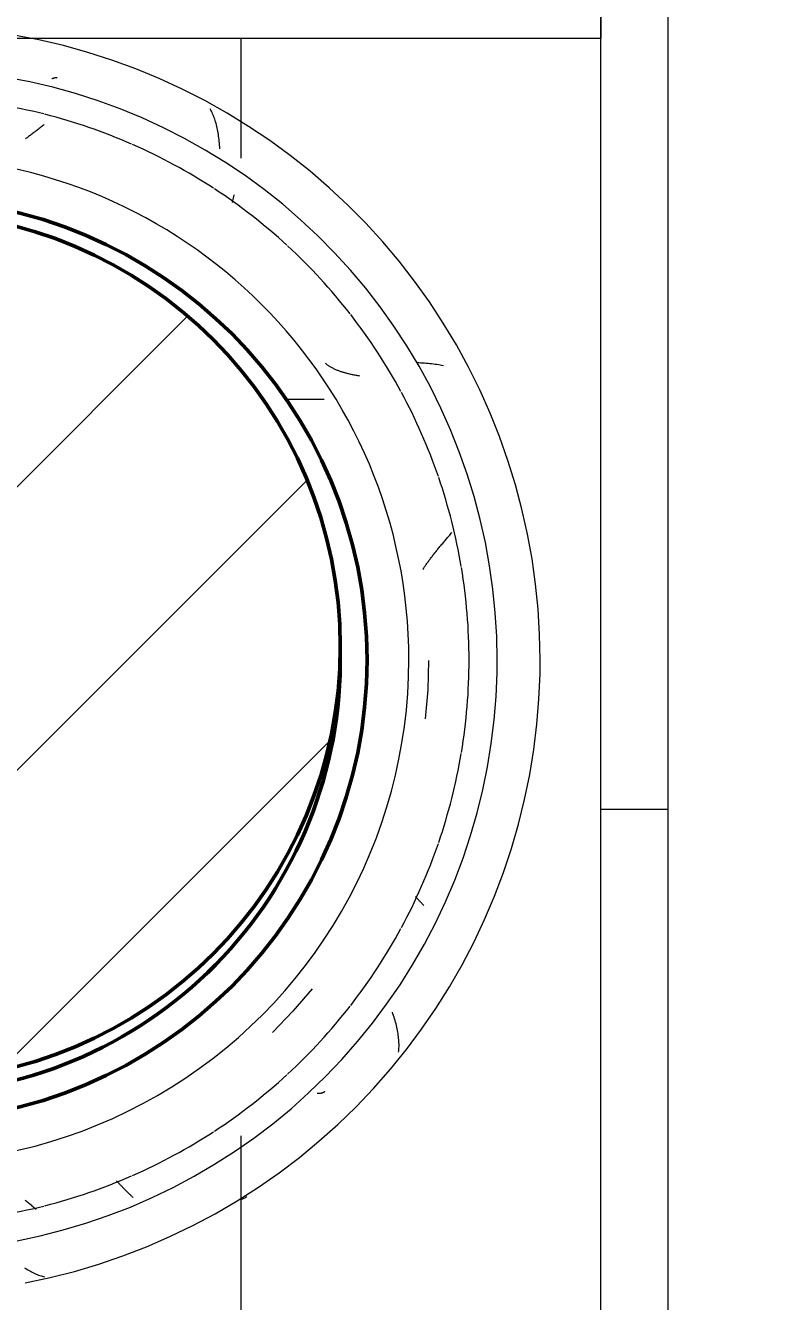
# Model space of a CAD drawing. Header units: millimetres. Extents: x -9358 to 257996, y -67499 to 9117.
# Drawn here: x 51739 to 52309, y -35973 to -35018 of the extents above; entities that cross this region are included whole.
import ezdxf
from ezdxf import colors
from ezdxf.entities.mleader import LeaderData, LeaderLine
from ezdxf.math import Vec2, Vec3

# ---------------------------------------------------------------- set-up
doc = ezdxf.new("R2010")
doc.units = ezdxf.units.MM
doc.header["$LTSCALE"] = 1000
for name, color, linetype, lineweight in [('A-COL-RFC', 8, 'Continuous', 18), ('A-COL-RFC-1', 8, 'Continuous', 9), ('A-COL-RFC-2', 8, 'Continuous', 50), ('A-WAL-CMU', 8, 'Continuous', 50), ('A-WAL-LOW-20', 8, 'Continuous', 18), ('A-WAL-PAT-1', 8, 'Continuous', 9)]:
    doc.layers.add(name, color=color, linetype=linetype, lineweight=lineweight)
doc.layers.add('CCTVNET', color=6, linetype='Continuous')
doc.styles.add('ELEC', font='romant.shx', dxfattribs={"width": 0.8, "oblique": 15, "height": 0.18})

# ---------------------------------------------------------------- blocks, each defined once
blk = doc.blocks.new('Concrete-Round-Column - 650-V36-01-Ground Floor Furniture Plan')
at = {"layer": 'A-COL-RFC-1'}
h = blk.add_hatch(dxfattribs=at)
h.set_pattern_fill('FP_75', color=256, style=0, pattern_type=2)
h.set_pattern_definition([(315, (36295, 51650), (106.066, 106.066), [])])
h.paths.add_polyline_path([(-325, 0), (-318.76, -63.4), (-300.26, -124.37), (-270.23, -180.56), (-229.81, -229.81), (-180.56, -270.23), (-124.37, -300.26), (-63.4, -318.76), (0, -325), (63.4, -318.76), (124.37, -300.26), (180.56, -270.23), (229.81, -229.81), (270.23, -180.56), (300.26, -124.37), (318.76, -63.4), (325, 0), (318.76, 63.4), (300.26, 124.37), (270.23, 180.56), (229.81, 229.81), (180.56, 270.23), (124.37, 300.26), (63.4, 318.76), (0, 325), (-63.4, 318.76), (-124.37, 300.26), (-180.56, 270.23), (-229.81, 229.81), (-270.23, 180.56), (-300.26, 124.37), (-318.76, 63.4), (-321.88, 31.69)], flags=0)
at = {"layer": 'A-COL-RFC-2'}
blk.add_arc((0, 0), 325, 0, 180, dxfattribs=at)
blk = doc.blocks.new('Walls 213 - Walls 13-1778885-01-Ground Floor Furniture Plan')
at = {"layer": 'A-WAL-PAT-1'}
h = blk.add_hatch(dxfattribs=at)
h.set_pattern_fill('FP_147', color=256, style=0, pattern_type=2)
h.set_pattern_definition([(90, (34450, -16900), (-900, 6e-14), [700, -700]), (90, (34000, -17600), (-1800, 1e-13), [700, -700]), (0, (34000, -17600), (0, 700), [])])
h.paths.add_polyline_path([(34730, -17970), (34730, -18970), (36620, -18970), (36620, -17970), (34770, -17970)], flags=0)
h.paths.add_polyline_path([(34760, -18450), (34766.07, -18376.76), (34785.8, -18301.67), (34813.63, -18238.2), (34853.83, -18176.68), (34903.61, -18122.6), (34962.55, -18076.95), (35026.25, -18042.48), (35100.67, -18017.8), (35172.04, -18006.52), (35241.75, -18006.52), (35314.24, -18018.62), (35383.75, -18042.48), (35448.39, -18077.46), (35506.39, -18122.6), (35557.38, -18178.54), (35596.37, -18238.2), (35625.89, -18305.51), (35644.2, -18380.05), (35650, -18450), (35643.93, -18523.24), (35624.2, -18598.33), (35594.07, -18665.31), (35556.17, -18723.32), (35505.26, -18778.28), (35448.39, -18822.54), (35383.75, -18857.52), (35309.33, -18882.2), (35240.1, -18893.48), (35168.25, -18893.48), (35095.76, -18881.38), (35024.28, -18856.46), (34957.45, -18819.3), (34901.18, -18774.76), (34852.62, -18721.46), (34813.63, -18661.8), (34784.11, -18594.49), (34765.8, -18519.95), (34760.71, -18458.55)], flags=0)
h.paths.add_polyline_path([(35720, -18450), (35726.07, -18376.76), (35745.8, -18301.67), (35773.63, -18238.2), (35813.83, -18176.68), (35867.16, -18119.84), (35923.95, -18076.19), (35991.18, -18040.79), (36060.67, -18017.8), (36129.9, -18006.52), (36201.75, -18006.52), (36274.24, -18018.62), (36343.75, -18042.48), (36408.39, -18077.46), (36466.39, -18122.6), (36516.17, -18176.68), (36556.37, -18238.2), (36585.89, -18305.51), (36604.2, -18380.05), (36610, -18450), (36603.93, -18523.24), (36584.2, -18598.33), (36556.37, -18661.8), (36513.33, -18726.41), (36466.39, -18777.4), (36402.83, -18825.55), (36343.75, -18857.52), (36269.33, -18882.2), (36200.1, -18893.48), (36128.25, -18893.48), (36055.76, -18881.38), (35986.25, -18857.52), (35917.45, -18819.3), (35861.4, -18775), (35813.83, -18723.32), (35773.63, -18661.8), (35744.11, -18594.49), (35725.8, -18519.95)], flags=0)
at = {"layer": 'A-WAL-LOW-20'}
for p, q in [((36620, -18970), (36620, -17970)), ((34730, -18970), (36620, -18970))]:
    blk.add_line(p, q, dxfattribs=at)
blk = doc.blocks.new('Walls 217 - Walls 6-1778925-01-Ground Floor Furniture Plan')
at = {"layer": 'A-WAL-PAT-1'}
h = blk.add_hatch(dxfattribs=at)
h.set_pattern_fill('FP_149', color=256, style=0, pattern_type=2)
h.set_pattern_definition([(270, (35494.6, -19670), (900, 6e-14), [700, -700]), (270, (35944.6, -18970), (1800, 1e-13), [700, -700]), (180, (35944.6, -18970), (-9e-14, -700), [])])
h.paths.add_polyline_path([(34730, -18970), (34730, -19020), (36670, -19020), (36670, -18970), (35007.25, -18970)], flags=0)
at = {"layer": 'A-WAL-LOW-20'}
for p, q in [((34730, -18970), (36670, -18970)), ((36670, -19020), (34730, -19020))]:
    blk.add_line(p, q, dxfattribs=at)
blk = doc.blocks.new('Walls 218 - Walls 6-1778942-01-Ground Floor Furniture Plan')
at = {"layer": 'A-WAL-PAT-1'}
h = blk.add_hatch(dxfattribs=at)
h.set_pattern_fill('FP_150', color=256, style=0, pattern_type=2)
h.set_pattern_definition([(270, (36170, -19439.6), (900, 6e-14), [700, -700]), (270, (36620, -18739.6), (1800, 1e-13), [700, -700]), (180, (36620, -18739.6), (-9e-14, -700), [])])
h.paths.add_polyline_path([(36620, -17970), (36620, -18970), (36670, -18970), (36670, -17970), (36630, -17970)], flags=0)
at = {"layer": 'A-WAL-LOW-20'}
for p, q in [((36620, -18970), (36620, -17970)), ((36670, -18970), (36620, -18970))]:
    blk.add_line(p, q, dxfattribs=at)
blk = doc.blocks.new('FP_300-01-Ground Floor Furniture Plan')
at = {"layer": 'A-WAL-PAT-1'}
for p, q in [((48850.31, 1466.1), (48872.24, 1465.46)), ((48872.24, 1465.46), (48894.1, 1463.6)), ((49096.15, 1378.83), (49112.8, 1364.54)), ((49112.8, 1364.54), (49128.62, 1349.34)), ((49254.08, 1164.2), (49254.6, 1164.82)), ((49254.6, 1164.82), (49255.13, 1165.44)), ((49255.13, 1165.44), (49255.66, 1166.06)), ((49255.66, 1166.06), (49256.19, 1166.69)), ((49256.19, 1166.69), (49256.73, 1167.32)), ((49256.73, 1167.32), (49257.26, 1167.94)), ((49257.26, 1167.94), (49257.8, 1168.58)), ((49257.8, 1168.58), (49258.34, 1169.21)), ((49258.34, 1169.21), (49258.88, 1169.84)), ((49258.88, 1169.84), (49259.42, 1170.48)), ((49259.42, 1170.48), (49259.96, 1171.12)), ((49259.96, 1171.12), (49260.5, 1171.76)), ((49260.5, 1171.76), (49261.04, 1172.4))]:
    blk.add_line(p, q, dxfattribs=at)
blk = doc.blocks.new('FP_301-01-Ground Floor Furniture Plan')
at = {"layer": 'A-WAL-LOW-20', "flags": 128}
blk.add_lwpolyline([(48850, 1549.55), (48831.02, 1549.17), (48812.08, 1548.03), (48793.19, 1546.13), (48774.4, 1543.49), (48755.72, 1540.09), (48737.2, 1535.95), (48718.86, 1531.07), (48700.72, 1525.46), (48682.83, 1519.13), (48665.2, 1512.09), (48647.87, 1504.35), (48630.86, 1495.92), (48614.21, 1486.82), (48597.93, 1477.06), (48582.05, 1466.66), (48566.6, 1455.63), (48551.61, 1444), (48537.09, 1431.77), (48523.07, 1418.97), (48509.58, 1405.62), (48496.63, 1391.74), (48484.25, 1377.36), (48472.45, 1362.49), (48461.25, 1347.16), (48450.68, 1331.4), (48440.75, 1315.23), (48431.47, 1298.67), (48422.86, 1281.75), (48414.93, 1264.51), (48407.7, 1246.96), (48401.18, 1229.13), (48395.38, 1211.06), (48390.3, 1192.77), (48385.96, 1174.29), (48382.36, 1155.66)], dxfattribs=at)
at = {"layer": 'A-WAL-PAT-1'}
for p, q in [((48628.8, 1470.94), (48628.63, 1469.65)), ((48628.98, 1472.21), (48628.8, 1470.94)), ((48629.18, 1473.47), (48628.98, 1472.21)), ((48629.39, 1474.7), (48629.18, 1473.47)), ((48629.62, 1475.92), (48629.39, 1474.7)), ((48629.85, 1477.13), (48629.62, 1475.92)), ((48627.89, 1461.58), (48627.81, 1460.19)), ((48627.98, 1462.96), (48627.89, 1461.58)), ((48628.08, 1464.33), (48627.98, 1462.96)), ((48628.2, 1465.68), (48628.08, 1464.33)), ((48628.33, 1467.02), (48628.2, 1465.68)), ((48628.47, 1468.34), (48628.33, 1467.02)), ((48628.63, 1469.65), (48628.47, 1468.34)), ((48627.74, 1458.78), (48627.68, 1457.36)), ((48627.81, 1460.19), (48627.74, 1458.78)), ((48453.14, 1308.07), (48451.96, 1307.82)), ((48454.35, 1308.31), (48453.14, 1308.07)), ((48455.57, 1308.53), (48454.35, 1308.31)), ((48456.82, 1308.73), (48455.57, 1308.53)), ((48458.08, 1308.92), (48456.82, 1308.73)), ((48459.36, 1309.09), (48458.08, 1308.92)), ((48460.66, 1309.25), (48459.36, 1309.09)), ((48461.98, 1309.39), (48460.66, 1309.25)), ((48463.31, 1309.52), (48461.98, 1309.39)), ((48464.66, 1309.64), (48463.31, 1309.52)), ((48466.03, 1309.74), (48464.66, 1309.64)), ((48467.41, 1309.83), (48466.03, 1309.74)), ((48438.52, 1303.15), (48437.65, 1302.68)), ((48439.41, 1303.6), (48438.52, 1303.15)), ((48440.33, 1304.04), (48439.41, 1303.6)), ((48441.28, 1304.46), (48440.33, 1304.04)), ((48442.24, 1304.87), (48441.28, 1304.46)), ((48443.23, 1305.26), (48442.24, 1304.87)), ((48444.25, 1305.64), (48443.23, 1305.26)), ((48445.28, 1306), (48444.25, 1305.64)), ((48446.34, 1306.34), (48445.28, 1306)), ((48447.42, 1306.67), (48446.34, 1306.34)), ((48448.52, 1306.98), (48447.42, 1306.67)), ((48449.65, 1307.28), (48448.52, 1306.98)), ((48450.79, 1307.56), (48449.65, 1307.28)), ((48451.96, 1307.82), (48450.79, 1307.56))]:
    blk.add_line(p, q, dxfattribs=at)
blk = doc.blocks.new('FP_302-01-Ground Floor Furniture Plan')
at = {"layer": 'A-WAL-LOW-20', "flags": 128}
blk.add_lwpolyline([(49316.08, 1164.25), (49312.14, 1182.82), (49307.46, 1201.21), (49302.04, 1219.4), (49295.91, 1237.37), (49289.06, 1255.07), (49281.5, 1272.48), (49273.26, 1289.58), (49264.34, 1306.33), (49254.76, 1322.72), (49244.53, 1338.71), (49233.67, 1354.27), (49222.19, 1369.39), (49210.12, 1384.04), (49197.48, 1398.19), (49184.28, 1411.83), (49170.54, 1424.93), (49156.29, 1437.47), (49141.55, 1449.43), (49126.34, 1460.78), (49110.69, 1471.53), (49094.63, 1481.63), (49078.17, 1491.09), (49061.35, 1499.88), (49044.19, 1508), (49026.72, 1515.41), (49008.97, 1522.13), (48990.96, 1528.13), (48972.73, 1533.4), (48954.3, 1537.94), (48935.7, 1541.74), (48916.97, 1544.8), (48898.13, 1547.1), (48879.21, 1548.65), (48860.25, 1549.44), (48850, 1549.55)], dxfattribs=at)
at = {"layer": 'A-WAL-PAT-1'}
for p, q in [((49123.6, 1441.98), (49122.36, 1441.68)), ((49124.82, 1442.27), (49123.6, 1441.98)), ((49126.03, 1442.53), (49124.82, 1442.27)), ((49127.22, 1442.77), (49126.03, 1442.53)), ((49128.41, 1442.99), (49127.22, 1442.77)), ((49129.58, 1443.19), (49128.41, 1442.99)), ((49130.74, 1443.37), (49129.58, 1443.19)), ((49131.88, 1443.52), (49130.74, 1443.37)), ((49133.01, 1443.65), (49131.88, 1443.52)), ((49134.13, 1443.75), (49133.01, 1443.65)), ((49135.23, 1443.84), (49134.13, 1443.75)), ((49136.32, 1443.9), (49135.23, 1443.84)), ((49137.4, 1443.93), (49136.32, 1443.9)), ((49138.45, 1443.95), (49137.4, 1443.93)), ((49139.49, 1443.94), (49138.45, 1443.95)), ((49140.52, 1443.9), (49139.49, 1443.94)), ((49141.53, 1443.84), (49140.52, 1443.9)), ((49142.52, 1443.76), (49141.53, 1443.84)), ((49143.5, 1443.65), (49142.52, 1443.76)), ((49114.74, 1439.41), (49113.44, 1438.97)), ((49116.04, 1439.84), (49114.74, 1439.41)), ((49117.32, 1440.25), (49116.04, 1439.84)), ((49118.6, 1440.64), (49117.32, 1440.25)), ((49119.86, 1441), (49118.6, 1440.64)), ((49121.12, 1441.35), (49119.86, 1441)), ((49122.36, 1441.68), (49121.12, 1441.35)), ((49251.94, 1329.42), (49251.5, 1330.14)), ((49252.35, 1328.69), (49251.94, 1329.42)), ((49252.73, 1327.94), (49252.35, 1328.69)), ((49253.09, 1327.17), (49252.73, 1327.94)), ((49253.42, 1326.38), (49253.09, 1327.17)), ((49253.73, 1325.58), (49253.42, 1326.38)), ((49310.24, 1174.2), (49310.57, 1175.12)), ((49310.57, 1175.12), (49310.87, 1176.04)), ((49310.87, 1176.04), (49311.14, 1176.96)), ((49311.14, 1176.96), (49311.38, 1177.87)), ((49311.38, 1177.87), (49311.59, 1178.77)), ((49305.38, 1164.75), (49305.99, 1165.71)), ((49305.99, 1165.71), (49306.57, 1166.66)), ((49306.57, 1166.66), (49307.13, 1167.62)), ((49307.13, 1167.62), (49307.66, 1168.57)), ((49307.66, 1168.57), (49308.16, 1169.51)), ((49308.16, 1169.51), (49308.63, 1170.46)), ((49308.63, 1170.46), (49309.08, 1171.4)), ((49309.08, 1171.4), (49309.49, 1172.34)), ((49309.49, 1172.34), (49309.88, 1173.27)), ((49309.88, 1173.27), (49310.24, 1174.2)), ((49304.74, 1163.79), (49305.38, 1164.75))]:
    blk.add_line(p, q, dxfattribs=at)
blk = doc.blocks.new('FP_303-01-Ground Floor Furniture Plan')
at = {"layer": 'A-WAL-PAT-1'}
for p, q in [((48755.22, 1482.96), (48754.58, 1483.5)), ((48755.86, 1482.42), (48755.22, 1482.96)), ((48756.49, 1481.88), (48755.86, 1482.42)), ((48757.13, 1481.34), (48756.49, 1481.88)), ((48757.76, 1480.8), (48757.13, 1481.34)), ((48758.39, 1480.27), (48757.76, 1480.8)), ((48759.02, 1479.74), (48758.39, 1480.27)), ((48759.64, 1479.21), (48759.02, 1479.74)), ((48760.26, 1478.68), (48759.64, 1479.21)), ((48760.89, 1478.16), (48760.26, 1478.68)), ((48761.5, 1477.63), (48760.89, 1478.16)), ((48762.12, 1477.11), (48761.5, 1477.63)), ((48762.74, 1476.6), (48762.12, 1477.11)), ((48763.35, 1476.08), (48762.74, 1476.6)), ((48763.96, 1475.57), (48763.35, 1476.08)), ((48764.57, 1475.07), (48763.96, 1475.57)), ((48765.17, 1474.56), (48764.57, 1475.07)), ((48765.77, 1474.06), (48765.17, 1474.56)), ((48766.38, 1473.57), (48765.77, 1474.06)), ((48766.97, 1473.08), (48766.38, 1473.57)), ((48767.57, 1472.59), (48766.97, 1473.08)), ((48768.16, 1472.11), (48767.57, 1472.59)), ((48768.76, 1471.63), (48768.16, 1472.11)), ((48769.35, 1471.15), (48768.76, 1471.63)), ((48769.93, 1470.68), (48769.35, 1471.15)), ((48770.52, 1470.22), (48769.93, 1470.68)), ((48771.1, 1469.76), (48770.52, 1470.22)), ((48771.68, 1469.31), (48771.1, 1469.76)), ((48772.26, 1468.86), (48771.68, 1469.31)), ((48772.83, 1468.42), (48772.26, 1468.86)), ((48773.4, 1467.98), (48772.83, 1468.42)), ((48773.97, 1467.55), (48773.4, 1467.98)), ((48774.54, 1467.12), (48773.97, 1467.55)), ((48775.11, 1466.7), (48774.54, 1467.12)), ((48775.67, 1466.29), (48775.11, 1466.7)), ((48776.23, 1465.88), (48775.67, 1466.29)), ((48776.79, 1465.48), (48776.23, 1465.88)), ((48777.34, 1465.08), (48776.79, 1465.48)), ((48777.9, 1464.69), (48777.34, 1465.08)), ((48778.45, 1464.31), (48777.9, 1464.69)), ((48778.99, 1463.94), (48778.45, 1464.31)), ((48779.54, 1463.57), (48778.99, 1463.94)), ((48780.08, 1463.21), (48779.54, 1463.57)), ((48780.62, 1462.86), (48780.08, 1463.21)), ((48781.16, 1462.51), (48780.62, 1462.86)), ((48781.7, 1462.17), (48781.16, 1462.51)), ((48782.23, 1461.84), (48781.7, 1462.17)), ((48637.34, 1413.13), (48637.22, 1412.43)), ((48637.47, 1413.83), (48637.34, 1413.13)), ((48637.59, 1414.53), (48637.47, 1413.83)), ((48635.33, 1403.99), (48635.16, 1403.39)), ((48635.49, 1404.6), (48635.33, 1403.99)), ((48635.65, 1405.21), (48635.49, 1404.6)), ((48635.81, 1405.84), (48635.65, 1405.21)), ((48635.96, 1406.47), (48635.81, 1405.84)), ((48636.11, 1407.1), (48635.96, 1406.47)), ((48636.26, 1407.75), (48636.11, 1407.1)), ((48636.41, 1408.4), (48636.26, 1407.75)), ((48636.55, 1409.05), (48636.41, 1408.4)), ((48636.69, 1409.72), (48636.55, 1409.05)), ((48636.82, 1410.39), (48636.69, 1409.72)), ((48636.96, 1411.06), (48636.82, 1410.39)), ((48637.09, 1411.74), (48636.96, 1411.06)), ((48637.22, 1412.43), (48637.09, 1411.74)), ((48631.71, 1394.31), (48631.46, 1393.85)), ((48631.94, 1394.79), (48631.71, 1394.31)), ((48632.18, 1395.26), (48631.94, 1394.79)), ((48632.41, 1395.75), (48632.18, 1395.26)), ((48632.63, 1396.25), (48632.41, 1395.75)), ((48632.85, 1396.75), (48632.63, 1396.25)), ((48633.07, 1397.26), (48632.85, 1396.75)), ((48633.28, 1397.78), (48633.07, 1397.26)), ((48633.48, 1398.31), (48633.28, 1397.78)), ((48633.68, 1398.84), (48633.48, 1398.31)), ((48633.88, 1399.38), (48633.68, 1398.84)), ((48634.08, 1399.93), (48633.88, 1399.38)), ((48634.27, 1400.49), (48634.08, 1399.93)), ((48634.45, 1401.05), (48634.27, 1400.49)), ((48634.64, 1401.63), (48634.45, 1401.05)), ((48634.81, 1402.21), (48634.64, 1401.63)), ((48634.99, 1402.79), (48634.81, 1402.21)), ((48635.16, 1403.39), (48634.99, 1402.79)), ((48628.46, 1389.29), (48628.15, 1388.93)), ((48628.76, 1389.67), (48628.46, 1389.29)), ((48629.05, 1390.05), (48628.76, 1389.67)), ((48629.34, 1390.44), (48629.05, 1390.05)), ((48629.62, 1390.84), (48629.34, 1390.44)), ((48629.9, 1391.24), (48629.62, 1390.84)), ((48630.17, 1391.66), (48629.9, 1391.24)), ((48630.44, 1392.08), (48630.17, 1391.66)), ((48630.7, 1392.51), (48630.44, 1392.08)), ((48630.96, 1392.95), (48630.7, 1392.51)), ((48631.21, 1393.4), (48630.96, 1392.95)), ((48631.46, 1393.85), (48631.21, 1393.4)), ((48449.3, 1178.49), (48449.8, 1177.85)), ((48449.8, 1177.85), (48450.3, 1177.21)), ((48450.3, 1177.21), (48450.8, 1176.58)), ((48450.8, 1176.58), (48451.3, 1175.95)), ((48451.3, 1175.95), (48451.79, 1175.31)), ((48451.79, 1175.31), (48452.28, 1174.69)), ((48452.28, 1174.69), (48452.77, 1174.06)), ((48452.77, 1174.06), (48453.26, 1173.43)), ((48453.26, 1173.43), (48453.74, 1172.81)), ((48453.74, 1172.81), (48454.21, 1172.19)), ((48454.21, 1172.19), (48454.69, 1171.58)), ((48454.69, 1171.58), (48455.15, 1170.96)), ((48455.15, 1170.96), (48455.62, 1170.35)), ((48455.62, 1170.35), (48456.08, 1169.74)), ((48456.08, 1169.74), (48456.53, 1169.13)), ((48456.53, 1169.13), (48456.98, 1168.53)), ((48456.98, 1168.53), (48457.43, 1167.93)), ((48457.43, 1167.93), (48457.87, 1167.33)), ((48457.87, 1167.33), (48458.31, 1166.73)), ((48458.31, 1166.73), (48458.74, 1166.14)), ((48458.74, 1166.14), (48459.17, 1165.55)), ((48459.17, 1165.55), (48459.59, 1164.96)), ((48459.59, 1164.96), (48460, 1164.37))]:
    blk.add_line(p, q, dxfattribs=at)
blk = doc.blocks.new('FP_304-01-Ground Floor Furniture Plan')
at = {"layer": 'A-WAL-LOW-20', "flags": 128}
blk.add_lwpolyline([(48850, 1517.4), (48832.31, 1517.05), (48814.65, 1515.98), (48797.04, 1514.22), (48779.52, 1511.75), (48762.11, 1508.58), (48744.84, 1504.72), (48727.74, 1500.17), (48710.84, 1494.94), (48694.15, 1489.04), (48677.72, 1482.48), (48661.56, 1475.26), (48645.71, 1467.41), (48630.18, 1458.92), (48615, 1449.83), (48600.2, 1440.13), (48585.8, 1429.85), (48571.82, 1419), (48558.29, 1407.6), (48545.22, 1395.67), (48532.64, 1383.22), (48520.57, 1370.29), (48509.02, 1356.88), (48498.03, 1343.01), (48487.59, 1328.73), (48477.73, 1314.03), (48468.47, 1298.95), (48459.82, 1283.52), (48451.8, 1267.75), (48444.41, 1251.67), (48437.67, 1235.31), (48431.58, 1218.69), (48426.17, 1201.84), (48421.44, 1184.79), (48417.39, 1167.57), (48414.04, 1150.19)], dxfattribs=at)
at = {"layer": 'A-WAL-PAT-1'}
for p, q in [((48502.5, 1320.5), (48502.03, 1320.61)), ((48502.98, 1320.38), (48502.5, 1320.5)), ((48503.45, 1320.27), (48502.98, 1320.38)), ((48503.92, 1320.15), (48503.45, 1320.27)), ((48504.4, 1320.04), (48503.92, 1320.15)), ((48504.87, 1319.92), (48504.4, 1320.04)), ((48505.34, 1319.81), (48504.87, 1319.92)), ((48505.81, 1319.69), (48505.34, 1319.81)), ((48506.29, 1319.57), (48505.81, 1319.69)), ((48506.76, 1319.45), (48506.29, 1319.57)), ((48507.23, 1319.34), (48506.76, 1319.45)), ((48507.7, 1319.22), (48507.23, 1319.34)), ((48414.45, 1187.43), (48414.44, 1187.23)), ((48414.44, 1187.23), (48414.44, 1187.03)), ((48414.44, 1187.03), (48414.45, 1186.82)), ((48414.47, 1187.63), (48414.45, 1187.43)), ((48414.45, 1186.82), (48414.47, 1186.61)), ((48414.49, 1187.83), (48414.47, 1187.63)), ((48414.47, 1186.61), (48414.49, 1186.4)), ((48414.52, 1188.03), (48414.49, 1187.83)), ((48414.49, 1186.4), (48414.53, 1186.19)), ((48414.57, 1188.22), (48414.52, 1188.03)), ((48414.53, 1186.19), (48414.57, 1185.98)), ((48414.57, 1185.98), (48414.62, 1185.76)), ((48414.62, 1185.76), (48414.67, 1185.54)), ((48414.67, 1185.54), (48414.74, 1185.32)), ((48414.74, 1185.32), (48414.81, 1185.1)), ((48414.81, 1185.1), (48414.89, 1184.88)), ((48414.89, 1184.88), (48414.98, 1184.65)), ((48414.98, 1184.65), (48415.08, 1184.43)), ((48415.08, 1184.43), (48415.19, 1184.2))]:
    blk.add_line(p, q, dxfattribs=at)
blk = doc.blocks.new('FP_305-01-Ground Floor Furniture Plan')
at = {"layer": 'A-WAL-LOW-20', "flags": 128}
blk.add_lwpolyline([(49284.5, 1158.21), (49280.83, 1175.51), (49276.47, 1192.66), (49271.42, 1209.62), (49265.7, 1226.37), (49259.31, 1242.87), (49252.27, 1259.1), (49244.59, 1275.04), (49236.27, 1290.66), (49227.34, 1305.94), (49217.8, 1320.84), (49207.68, 1335.35), (49196.98, 1349.45), (49185.73, 1363.1), (49173.94, 1376.3), (49161.63, 1389.01), (49148.82, 1401.22), (49135.54, 1412.91), (49121.8, 1424.06), (49107.62, 1434.65), (49093.03, 1444.66), (49078.06, 1454.09), (49062.72, 1462.9), (49047.03, 1471.1), (49031.04, 1478.66), (49014.75, 1485.58), (48998.2, 1491.84), (48981.41, 1497.43), (48964.41, 1502.35), (48947.23, 1506.58), (48929.9, 1510.13), (48912.43, 1512.97), (48894.87, 1515.12), (48877.23, 1516.56), (48859.55, 1517.3), (48850, 1517.4)], dxfattribs=at)
at = {"layer": 'A-WAL-PAT-1'}
for p, q in [((49032.15, 1460.97), (49031.8, 1460.64)), ((49032.5, 1461.3), (49032.15, 1460.97)), ((49032.86, 1461.63), (49032.5, 1461.3)), ((49033.21, 1461.95), (49032.86, 1461.63)), ((49033.56, 1462.28), (49033.21, 1461.95)), ((49033.92, 1462.6), (49033.56, 1462.28)), ((49027.57, 1456.66), (49027.22, 1456.32)), ((49027.92, 1456.99), (49027.57, 1456.66)), ((49028.27, 1457.32), (49027.92, 1456.99)), ((49028.62, 1457.65), (49028.27, 1457.32)), ((49028.97, 1457.99), (49028.62, 1457.65)), ((49029.33, 1458.32), (49028.97, 1457.99)), ((49029.68, 1458.65), (49029.33, 1458.32)), ((49030.03, 1458.99), (49029.68, 1458.65)), ((49030.38, 1459.32), (49030.03, 1458.99)), ((49030.74, 1459.65), (49030.38, 1459.32)), ((49031.09, 1459.98), (49030.74, 1459.65)), ((49031.44, 1460.31), (49031.09, 1459.98)), ((49031.8, 1460.64), (49031.44, 1460.31)), ((49172.83, 1388.36), (49172.7, 1388.51)), ((49172.96, 1388.21), (49172.83, 1388.36)), ((49173.08, 1388.06), (49172.96, 1388.21)), ((49173.19, 1387.89), (49173.08, 1388.06)), ((49173.3, 1387.72), (49173.19, 1387.89)), ((49173.4, 1387.55), (49173.3, 1387.72)), ((49173.5, 1387.37), (49173.4, 1387.55)), ((49173.59, 1387.19), (49173.5, 1387.37)), ((49173.67, 1386.99), (49173.59, 1387.19)), ((49173.75, 1386.8), (49173.67, 1386.99)), ((49173.82, 1386.59), (49173.75, 1386.8)), ((49173.89, 1386.38), (49173.82, 1386.59)), ((49173.95, 1386.17), (49173.89, 1386.38)), ((49174, 1385.95), (49173.95, 1386.17)), ((49174.05, 1385.73), (49174, 1385.95)), ((49174.09, 1385.49), (49174.05, 1385.73)), ((49174.13, 1385.26), (49174.09, 1385.49)), ((49174.16, 1385.02), (49174.13, 1385.26)), ((49174.18, 1384.77), (49174.16, 1385.02)), ((49174.2, 1384.51), (49174.18, 1384.77)), ((49174.22, 1384.26), (49174.2, 1384.51)), ((49174.17, 1382.6), (49174.19, 1382.89)), ((49174.19, 1382.89), (49174.21, 1383.17)), ((49174.21, 1383.17), (49174.22, 1383.45)), ((49174.22, 1383.99), (49174.22, 1384.26)), ((49174.22, 1383.72), (49174.22, 1383.99)), ((49174.22, 1383.45), (49174.22, 1383.72)), ((49248.38, 1240.93), (49248.72, 1241.27)), ((49248.72, 1241.27), (49249.05, 1241.61)), ((49249.05, 1241.61), (49249.38, 1241.95)), ((49249.38, 1241.95), (49249.71, 1242.3)), ((49249.71, 1242.3), (49250.04, 1242.64)), ((49250.04, 1242.64), (49250.36, 1242.98)), ((49250.36, 1242.98), (49250.68, 1243.32)), ((49250.68, 1243.32), (49251, 1243.65)), ((49251, 1243.65), (49251.31, 1243.99)), ((49251.31, 1243.99), (49251.62, 1244.33)), ((49251.62, 1244.33), (49251.92, 1244.66)), ((49251.92, 1244.66), (49252.23, 1244.99)), ((49239.84, 1232.62), (49240.2, 1232.96)), ((49240.2, 1232.96), (49240.56, 1233.3)), ((49240.56, 1233.3), (49240.92, 1233.65)), ((49240.92, 1233.65), (49241.28, 1233.99)), ((49241.28, 1233.99), (49241.64, 1234.34)), ((49241.64, 1234.34), (49242.01, 1234.68)), ((49242.01, 1234.68), (49242.37, 1235.03)), ((49242.37, 1235.03), (49242.73, 1235.38)), ((49242.73, 1235.38), (49243.09, 1235.72)), ((49243.09, 1235.72), (49243.45, 1236.07)), ((49243.45, 1236.07), (49243.81, 1236.42)), ((49243.81, 1236.42), (49244.17, 1236.77)), ((49244.17, 1236.77), (49244.53, 1237.11)), ((49244.53, 1237.11), (49244.89, 1237.46)), ((49244.89, 1237.46), (49245.24, 1237.81)), ((49245.24, 1237.81), (49245.6, 1238.16)), ((49245.6, 1238.16), (49245.95, 1238.5)), ((49245.95, 1238.5), (49246.31, 1238.85)), ((49246.31, 1238.85), (49246.66, 1239.2)), ((49246.66, 1239.2), (49247.01, 1239.54)), ((49247.01, 1239.54), (49247.35, 1239.89)), ((49247.35, 1239.89), (49247.7, 1240.24)), ((49247.7, 1240.24), (49248.04, 1240.58)), ((49248.04, 1240.58), (49248.38, 1240.93))]:
    blk.add_line(p, q, dxfattribs=at)
blk = doc.blocks.new('Walls 293 - Walls 78-2881813-01-Ground Floor Furniture Plan')
at = {"layer": 'A-WAL-PAT-1'}
h = blk.add_hatch(dxfattribs=at)
h.set_pattern_fill('FP_181', color=256, style=0, pattern_type=2)
h.set_pattern_definition([(90, (13505, -50575), (-132.08, 528.32), [43.586, -352.654, 43.586, -352.654, -2113.28]), (90, (13505, -50575), (-132.08, 528.32), [-792.48, 43.586, -748.894, 43.586, -352.654, -924.56]), (90, (13505, -50575), (-132.08, 528.32), [-1981.2, 43.586, -220.574, 43.586, -616.814]), (210, (13438.96, -50376.88), (-391.49854, -378.54464), [43.586, -352.654, 43.586, -2465.934]), (210, (13438.96, -50376.88), (-391.49854, -378.54464), [-439.826, -352.654, 43.586, -748.894, -1320.8]), (210, (13438.96, -50376.88), (-391.49854, -378.54464), [-1584.96, 43.586, -352.654, 43.586, -880.974]), (210, (13438.96, -50376.88), (-391.49854, -378.54464), [-2024.786, -220.574, 43.586, -616.814]), (330, (13174.8, -50310.84), (523.57854, -149.77536), [43.586, -352.654, 43.586, -2465.934]), (330, (13174.8, -50310.84), (523.57854, -149.77536), [-439.826, -352.654, 43.586, -748.894, -1320.8]), (330, (13174.8, -50310.84), (523.57854, -149.77536), [-1584.96, 43.586, -352.654, 43.586, -880.974]), (330, (13174.8, -50310.84), (523.57854, -149.77536), [-2024.786, -220.574, 43.586, -616.814])])
h.paths.add_polyline_path([(49226.29, 1075), (49220.58, 1140.34), (49203.6, 1203.7), (49175.88, 1263.15), (49138.26, 1316.88), (49091.88, 1363.26), (49038.15, 1400.88), (48978.7, 1428.6), (48911.7, 1445.89), (48850, 1451.29), (48784.66, 1445.58), (48721.3, 1428.6), (48659.44, 1399.19), (48608.12, 1363.26), (48561.74, 1316.88), (48524.12, 1263.15), (48495.31, 1199.63), (48479.25, 1138.39), (48473.71, 1075), (48479.42, 1009.66), (48496.4, 946.3), (48524.12, 886.85), (48561.74, 833.12), (48610.19, 785.3), (48661.85, 749.12), (48721.3, 721.4), (48786.6, 704.25), (48850, 698.71), (48915.34, 704.42), (48978.7, 721.4), (49038.15, 749.12), (49092.38, 787.25), (49141.65, 837.98), (49175.88, 886.85), (49204.76, 950.63), (49220.75, 1011.62)], flags=0)
h.paths.add_polyline_path([(49195, 1075), (49188.91, 1010.84), (49170.99, 948.95), (49141.89, 891.49), (49102.65, 840.47), (49054.67, 797.68), (48999.67, 764.58), (48939.59, 742.27), (48876.56, 731.47), (48818.17, 731.47), (48755.59, 743.17), (48696.22, 766.17), (48642.09, 799.68), (48593.07, 845.19), (48556.15, 894.44), (48528.22, 950.63), (48510.87, 1011.61), (48505, 1075), (48511.09, 1139.16), (48529.01, 1201.05), (48558.11, 1258.51), (48597.35, 1309.53), (48645.32, 1352.32), (48700.33, 1385.42), (48760.41, 1407.73), (48823.44, 1418.53), (48883.62, 1418.19), (48944.41, 1406.83), (49003.78, 1383.83), (49057.91, 1350.32), (49106.93, 1304.81), (49143.85, 1255.56), (49171.78, 1199.37), (49189.13, 1138.39), (49192.65, 1100.31)], flags=0)
at = {"layer": 'A-WAL-LOW-20'}
for radius, start, end in [(421.35, 99.55369, 108.89692), (421.35, 90, 99.45069), (421.35, 80.54931, 90), (421.35, 71.10308, 80.44631), (421.35, 109.01567, 118.35275), (421.35, 61.64725, 70.98433), (376.29, 90, 270), (376.29, 270, 90), (421.35, 118.47642, 127.83937), (421.35, 52.16063, 61.52358), (421.35, 127.93416, 137.329), (421.35, 42.671, 52.06584), (421.35, 137.42747, 146.78306), (421.35, 33.21694, 42.57253), (421.35, 146.89229, 156.2656), (421.35, 23.7344, 33.10771), (421.35, 156.39485, 165.71041), (421.35, 14.28959, 23.60515), (421.35, 165.84835, 175.20428), (421.35, 4.79572, 14.15165)]:
    blk.add_arc((48850, 1075), radius, start, end, dxfattribs=at)
for name in ['FP_301-01-Ground Floor Furniture Plan', 'FP_302-01-Ground Floor Furniture Plan', 'FP_304-01-Ground Floor Furniture Plan', 'FP_305-01-Ground Floor Furniture Plan', 'FP_303-01-Ground Floor Furniture Plan', 'FP_300-01-Ground Floor Furniture Plan']:
    blk.add_blockref(name, (0, 0), dxfattribs=at)
blk = doc.blocks.new('G')
at = {"layer": 'A-WAL-PAT-1'}
h = blk.add_hatch(dxfattribs=at)
h.set_pattern_fill('FP_2', color=256, style=0, pattern_type=2)
h.set_pattern_definition([(0, (0, 0), (812.8, 203.2), [33.528, -576.072, 33.528, -576.072, -3251.2]), (0, (0, 0), (812.8, 203.2), [-1219.2, 33.528, -1185.672, 33.528, -576.072, -1422.4]), (0, (0, 0), (812.8, 203.2), [-3048, 33.528, -372.872, 33.528, -982.472]), (120, (304.8, 101.6), (-582.37636, 602.30545), [33.528, -576.072, 33.528, -576.072, -3251.2]), (120, (304.8, 101.6), (-582.37636, 602.30545), [-1219.2, 33.528, -1185.672, 33.528, -576.072, -1422.4]), (120, (304.8, 101.6), (-582.37636, 602.30545), [-3048, 33.528, -372.872, 33.528, -982.472]), (240, (406.4, 508), (-230.42364, -805.50545), [33.528, -576.072, 33.528, -576.072, -3251.2]), (240, (406.4, 508), (-230.42364, -805.50545), [-1219.2, 33.528, -1185.672, 33.528, -576.072, -1422.4]), (240, (406.4, 508), (-230.42364, -805.50545), [-3048, 33.528, -372.872, 33.528, -982.472])])
h.paths.add_polyline_path([(51650, -35690), (51713.39, -35684.13), (51774.63, -35666.7), (51835.68, -35635.26), (51882.42, -35599.96), (51925.32, -35552.91), (51958.88, -35498.65), (51981.83, -35439.41), (51993.53, -35376.83), (51993.19, -35311.38), (51981.83, -35250.59), (51958.83, -35191.22), (51925.32, -35137.09), (51882.42, -35090.04), (51830.56, -35051.15), (51769.13, -35021.73), (51713.39, -35005.87), (51650, -35000), (51650, -35010), (51713.4, -35016.24), (51774.49, -35034.8), (51831, -35065.13), (51880.73, -35106.31), (51921.61, -35157.02), (51951.75, -35215.53), (51968.76, -35271.6), (51975, -35345), (51967.3, -35413.21), (51950.26, -35469.37), (51920.23, -35525.56), (51879.81, -35574.81), (51830.56, -35615.23), (51774.37, -35645.26), (51713.4, -35663.76), (51650, -35670)], flags=0)
at = {"layer": 'A-WAL-CMU'}
for radius, end in [(345, 90), (325, 0.88716)]:
    blk.add_arc((51650, -35345), radius, 270, end, dxfattribs=at)
at = {"layer": 'A-COL-RFC', "rotation": 270.0000000000003}
blk.add_blockref('Concrete-Round-Column - 650-V36-01-Ground Floor Furniture Plan', (51650, -35335), dxfattribs=at)
at = {"layer": 'A-WAL-LOW-20'}
for name, p, rotation in [('Walls 218 - Walls 6-1778942-01-Ground Floor Furniture Plan', (33200, -71500), 89.99999999999991), ('Walls 217 - Walls 6-1778925-01-Ground Floor Furniture Plan', (33200, -71500), 89.99999999999991), ('Walls 293 - Walls 78-2881813-01-Ground Floor Furniture Plan', (50575, 13505), 270.0000000000002), ('Walls 213 - Walls 13-1778885-01-Ground Floor Furniture Plan', (33200, -71500), 89.99999999999991)]:
    blk.add_blockref(name, p, dxfattribs=dict(at, rotation=rotation))

msp = doc.modelspace()

# ---------------------------------------------------------------- block references
msp.add_blockref('G', (0, -148.08))

# ---------------------------------------------------------------- next in the draw order: leaders
at = {"layer": 'CCTVNET', "color": 3}
ml = msp.add_multileader_mtext('Standard', dxfattribs=at)
ml.set_content('{\\C6;CABLE TRUNK (200X100X150mm) FOR CCTV & ACCESS CONTROL}', color=2, style='ELEC')
ml.set_leader_properties(color=6)
ml.build(insert=Vec2(0, 0))
ml.multileader.update_dxf_attribs({"text_left_attachment_type": 6, "text_right_attachment_type": 6, "dogleg_length": 1703.08, "arrow_head_size": 151.4})
ctx = ml.context
ctx.base_point, ctx.char_height, ctx.arrow_head_size, ctx.landing_gap_size, ctx.plane_origin = Vec3(10418.56, -35141.08), 227.1074, 151.4, 22.71, Vec3(-2585.27, -72483.02)
ctx.left_attachment, ctx.right_attachment = 6, 6
notes = []
notes.append((ctx, [(0, (1, 1, 0), (10241, -35141.08), (1, 0), 177.56, [(0, [(8710.27, -34716.61)], 0, [])])]))
ctx.mtext.insert, ctx.mtext.width, ctx.mtext.line_spacing_factor, ctx.mtext.flow_direction = Vec3(10441.27, -34838.27), 213786.4203, 2, 5
for ctx, leaders in notes:
    for number, flags, end, landing, length, lines in leaders:
        leader = LeaderData()
        leader.index, (leader.has_last_leader_line, leader.has_dogleg_vector, leader.attachment_direction) = number, flags
        leader.last_leader_point, leader.dogleg_vector, leader.dogleg_length = Vec3(end), Vec3(landing), length
        for number, points, colour, breaks in lines:
            line = LeaderLine()
            line.index, line.vertices, line.color, line.breaks = number, Vec3.list(points), colors.encode_raw_color(colour), breaks
            leader.lines.append(line)
        ctx.leaders.append(leader)

doc.saveas('drawing.dxf')
